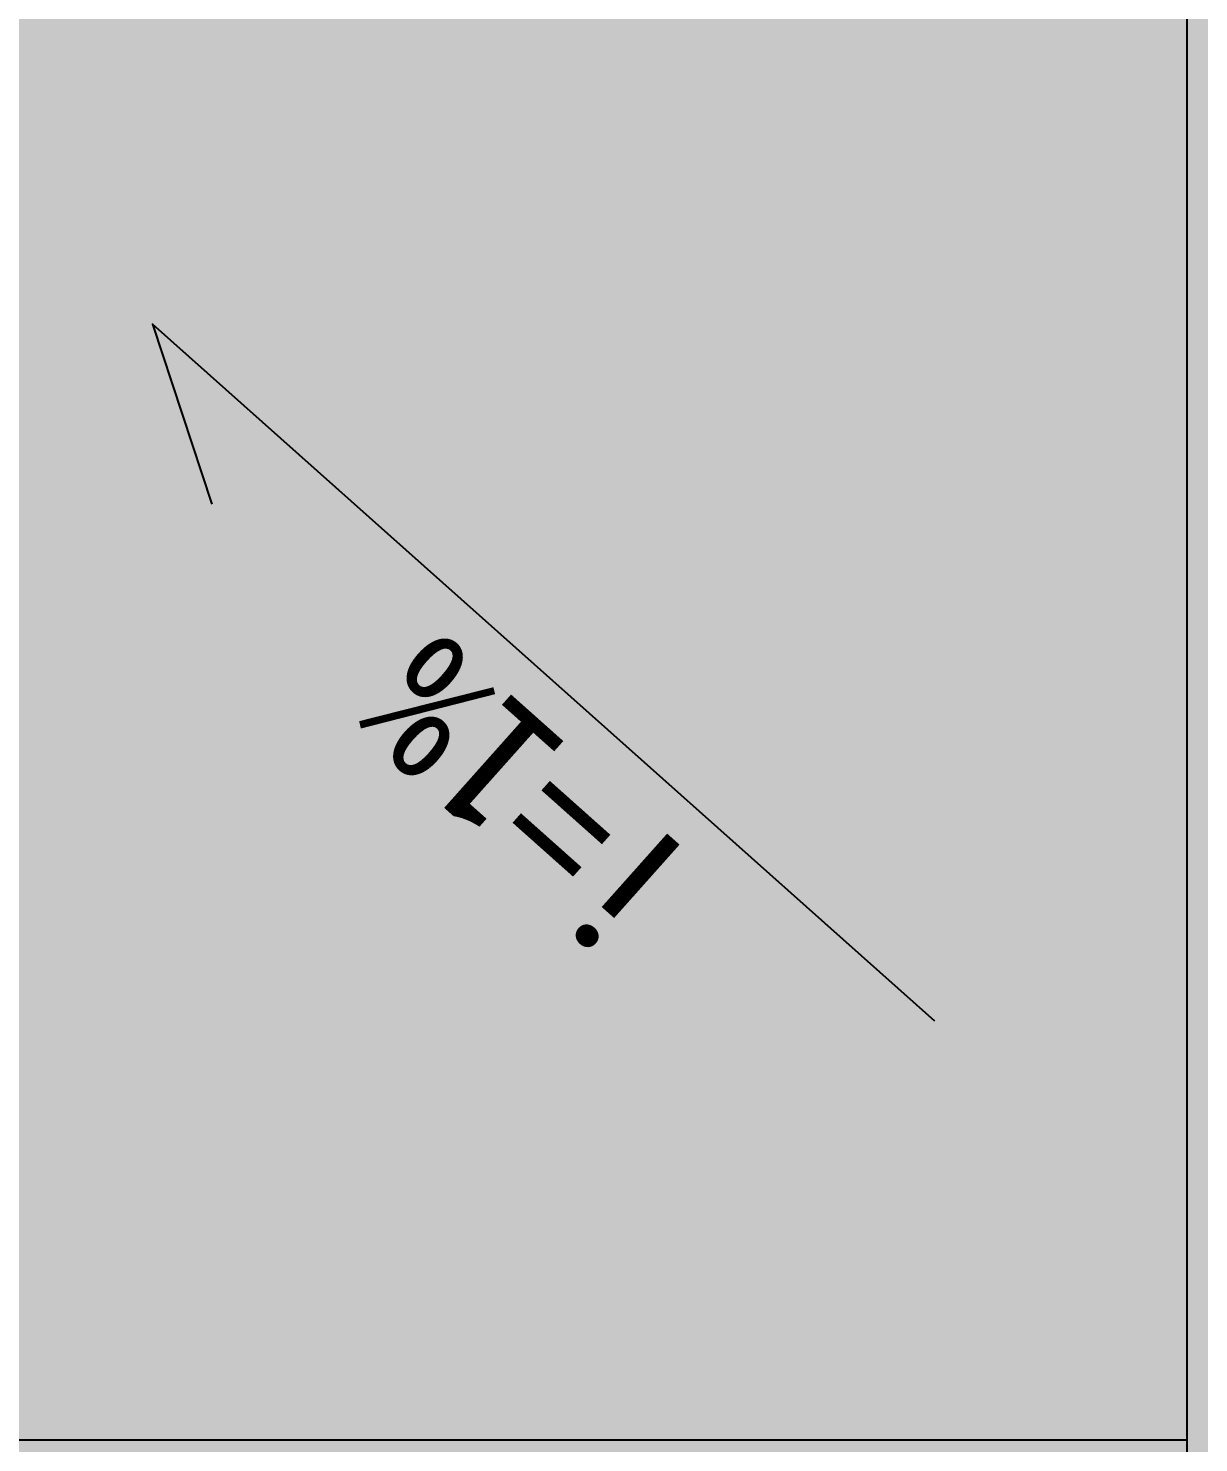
# Model space of a CAD drawing. Header units: inches. Extents: x 143994 to 247866, y 243815 to 272761.
# Drawn here: x 228672 to 230213, y 249253 to 251116 of the extents above; entities that cross this region are included whole.
import ezdxf
from ezdxf.enums import TextEntityAlignment as Align

# ---------------------------------------------------------------- set-up
doc = ezdxf.new("R2010")
doc.units = ezdxf.units.IN
doc.header["$LTSCALE"] = 1000
doc.header["$MEASUREMENT"] = 0
doc.layers.get('DEFPOINTS').update_dxf_attribs({"color": 62})
for name, color, linetype in [('0-dim', 90, 'Continuous'), ('0-fm', 30, 'Continuous'), ('0-word', 131, 'Continuous'), ('0-建筑2F', 127, 'Continuous'), ('A-Wall-Patn', 255, 'Continuous')]:
    doc.layers.add(name, color=color, linetype=linetype)
doc.layers.add('A-M-Stone', color=11, linetype='Continuous', lineweight=15)
doc.styles.add('HS2', font='')
doc.styles.get('HS2').set_extended_font_data('SimHei')

# ---------------------------------------------------------------- blocks, each defined once
blk = doc.blocks.new('SLOP MARK')
at = {"layer": '0-dim', "color": 4}
blk.add_lwpolyline([(-13.8, 0), (13.8, 0), (9.47, 2.5)], dxfattribs=at)
at = {"layer": '0-word', "style": 'HS2', "flags": 4}
blk.add_attdef('i=1%', text='', height=3.5, dxfattribs=at).set_placement((-1.897, 1), align=Align.CENTER)
blk = doc.blocks.new('A$C0DD370A0')
at = {"layer": '0-fm'}
ref = blk.add_blockref('SLOP MARK', (-17717.5, 3870.9), dxfattribs=dict(at, xscale=50.0000000000001, yscale=50.0000000000001, zscale=50.0000000000001, rotation=138.296017164973))
ref.add_attrib('i=1%', 'i=1%', dxfattribs={"layer": '0-word', "height": 175, "rotation": 138.296, "style": 'HS2'}).set_placement((-17680, 3770.5), align=Align.CENTER)
blk = doc.blocks.new('1442323')
at = {"layer": 'A-M-Stone', "color": 127}
blk.add_line((687696.9, -388379.3), (687696.9, -391379.3), dxfattribs=at)

msp = doc.modelspace()

# ---------------------------------------------------------------- hatches: boundary and pattern name
at = {"layer": 'DEFPOINTS'}
h = msp.add_hatch(dxfattribs=at)
h.set_pattern_fill('ANSI31', color=250)
h.set_pattern_definition([(45, (0, 0), (-1.122532015, 1.122532015), [])])
h.paths.add_polyline_path([(247866.03, 243814.78), (223286.02, 243814.78), (223286.02, 270814.78), (247866.03, 270814.78)])

# ---------------------------------------------------------------- linework, layer by layer
at = {"layer": 'A-M-Stone'}
msp.add_lwpolyline([(227048.2, 251096.1), (227048.2, 249256.1), (230198.2, 249256.1)], dxfattribs=at)
at = {"layer": 'A-Wall-Patn', "color": 11}
msp.add_lwpolyline([(233988.2, 248866.1), (230198.2, 248866.1), (230198.2, 251866.1), (227048.2, 251866.1), (227048.2, 251066.1)], dxfattribs=at)
at = {"layer": 'DEFPOINTS'}
msp.add_lwpolyline([(230198.24, 251866.18), (229907.73, 251866.18), (229907.73, 251831.59), (227667.73, 251831.59), (227667.73, 251866.59), (227048.2, 251866.1), (227048.2, 249256.58), (230198.16, 249256.58)], close=True, dxfattribs=at)

# ---------------------------------------------------------------- block references
at = {"layer": '0-建筑2F'}
msp.add_blockref('1442323', (-457498.72, 640245.41), dxfattribs=at)
at = {"layer": 'DEFPOINTS'}
msp.add_blockref('A$C0DD370A0', (247068.19, 246396.11), dxfattribs=at)

doc.saveas('drawing.dxf')
